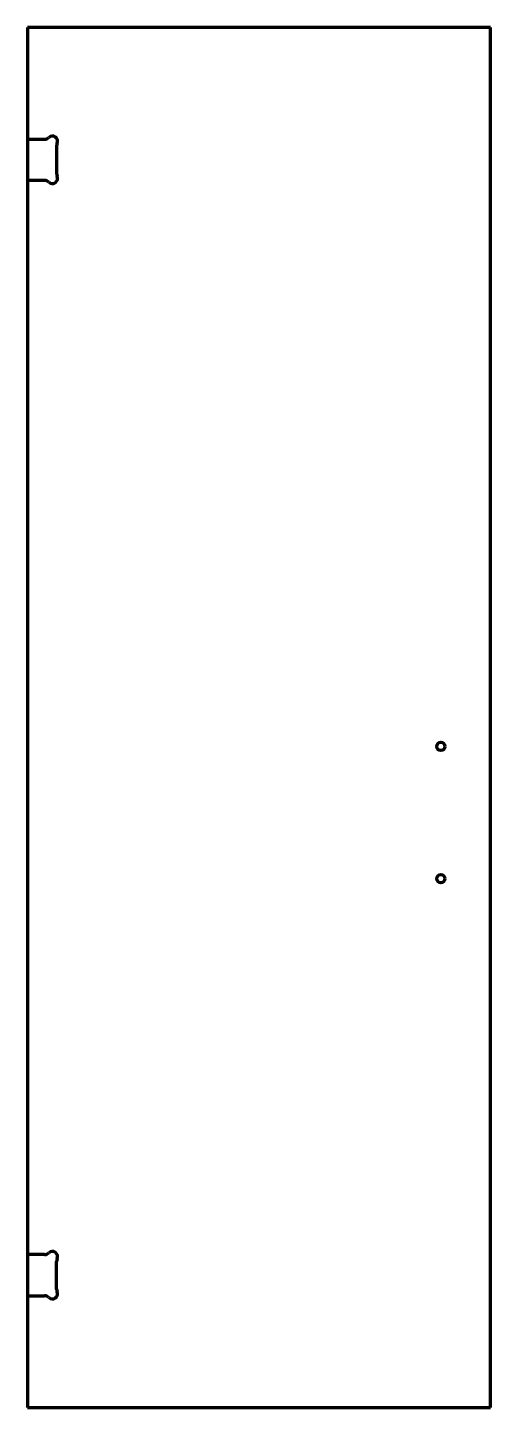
# Model space of a CAD drawing. Header units: inches. Extents: x 0 to 28, y 0 to 83.5.
import ezdxf

# ---------------------------------------------------------------- set-up
doc = ezdxf.new("R2010")
doc.units = ezdxf.units.IN
doc.header["$MEASUREMENT"] = 0
doc.layers.add('1', color=7, linetype='Continuous')

msp = doc.modelspace()

# ---------------------------------------------------------------- linework, layer by layer
at = {"color": 7, "lineweight": 90}
for p, q in [((0, 83.5), (0, 0)), ((28, 83.5), (0, 83.5)), ((28, 0), (28, 83.5)), ((0, 0), (28, 0))]:
    msp.add_line(p, q, dxfattribs=at)
at = {"layer": '1', "color": 7, "lineweight": 90}
for p, q in [((0, 76.75), (1.028, 76.75)), ((1.75, 76.339), (1.75, 74.661)), ((1.028, 74.25), (0, 74.25)), ((1.028, 9.25), (0, 9.25)), ((1.75, 7.161), (1.75, 8.839)), ((0, 6.75), (1.028, 6.75))]:
    msp.add_line(p, q, dxfattribs=at)
at = {"layer": '1', "color": 1, "lineweight": 90}
for centre in [(25, 40), (25, 32)]:
    msp.add_circle(centre, 0.25, dxfattribs=at)
at = {"layer": '1', "color": 7, "lineweight": 90}
for centre, radius, start, end in [((1.028, 77.125), 0.375, 270, 313.34176), ((1.5, 76.625), 0.312, 335.38002, 493.34176), ((2.125, 76.339), 0.375, 155.38002, 180), ((1.5, 74.375), 0.312, 226.65824, 384.61998), ((2.125, 74.661), 0.375, 180, 204.61998), ((1.028, 73.875), 0.375, 46.65824, 90), ((1.028, 9.625), 0.375, 270, 313.34176), ((1.5, 9.125), 0.312, 335.38002, 493.34176), ((2.125, 8.839), 0.375, 155.38002, 180), ((1.028, 6.375), 0.375, 46.65824, 90), ((1.5, 6.875), 0.312, 226.65824, 384.61998), ((2.125, 7.161), 0.375, 180, 204.61998)]:
    msp.add_arc(centre, radius, start, end, dxfattribs=at)

doc.saveas('drawing.dxf')
